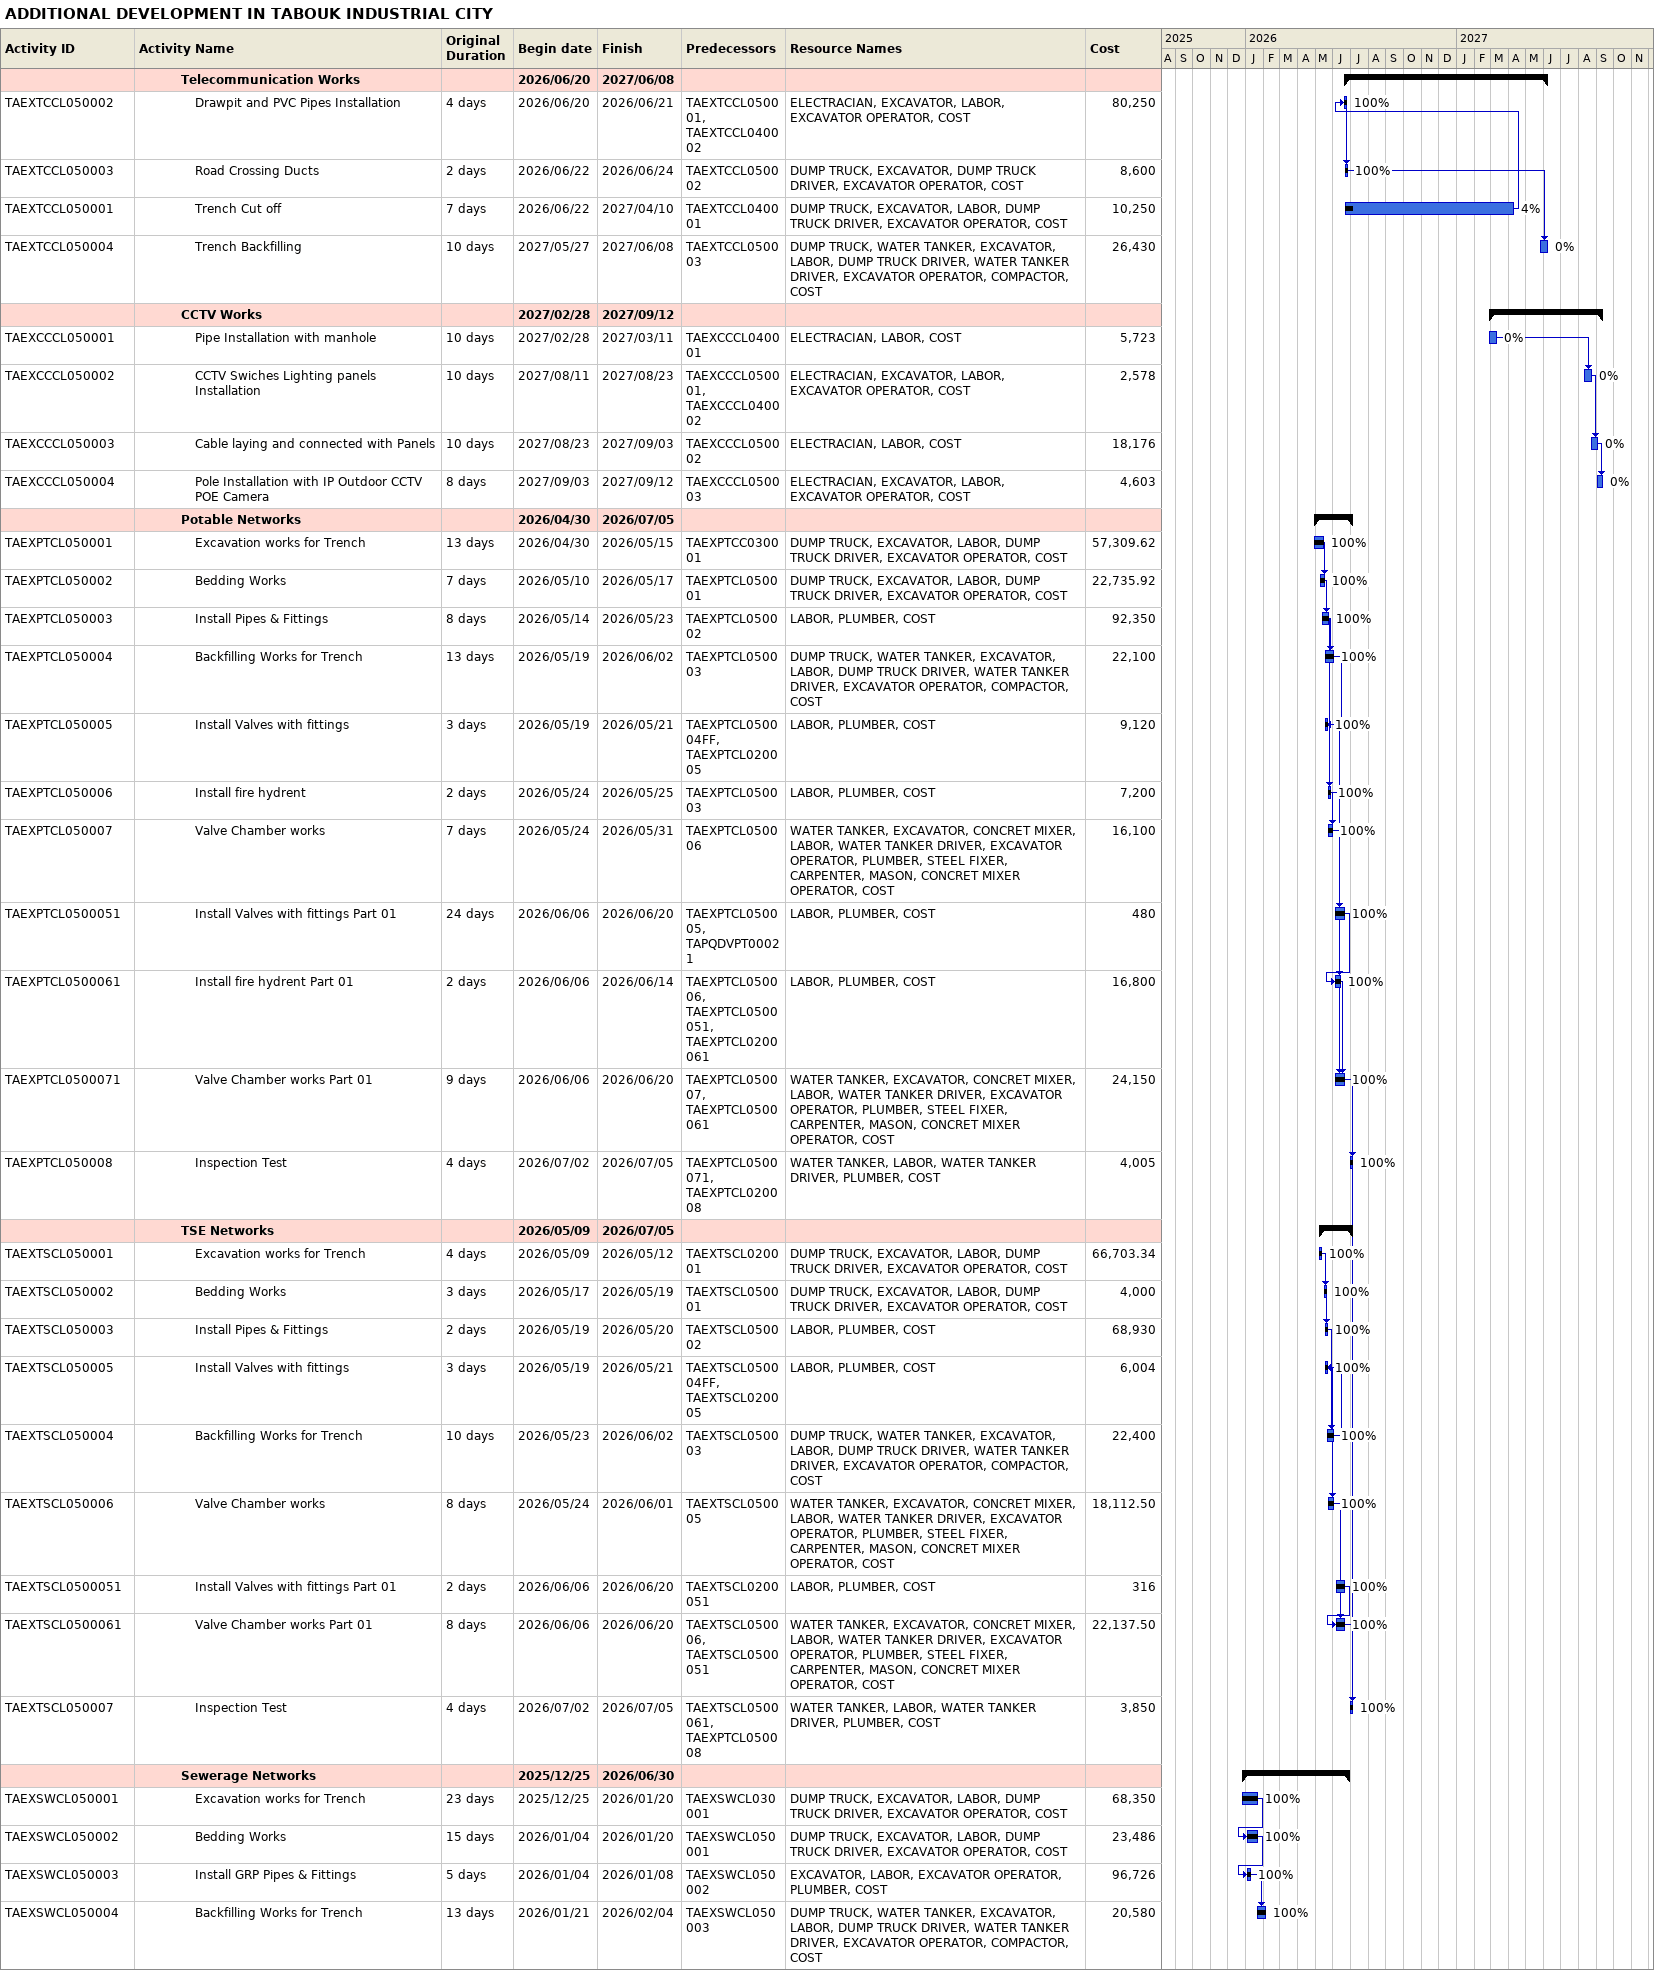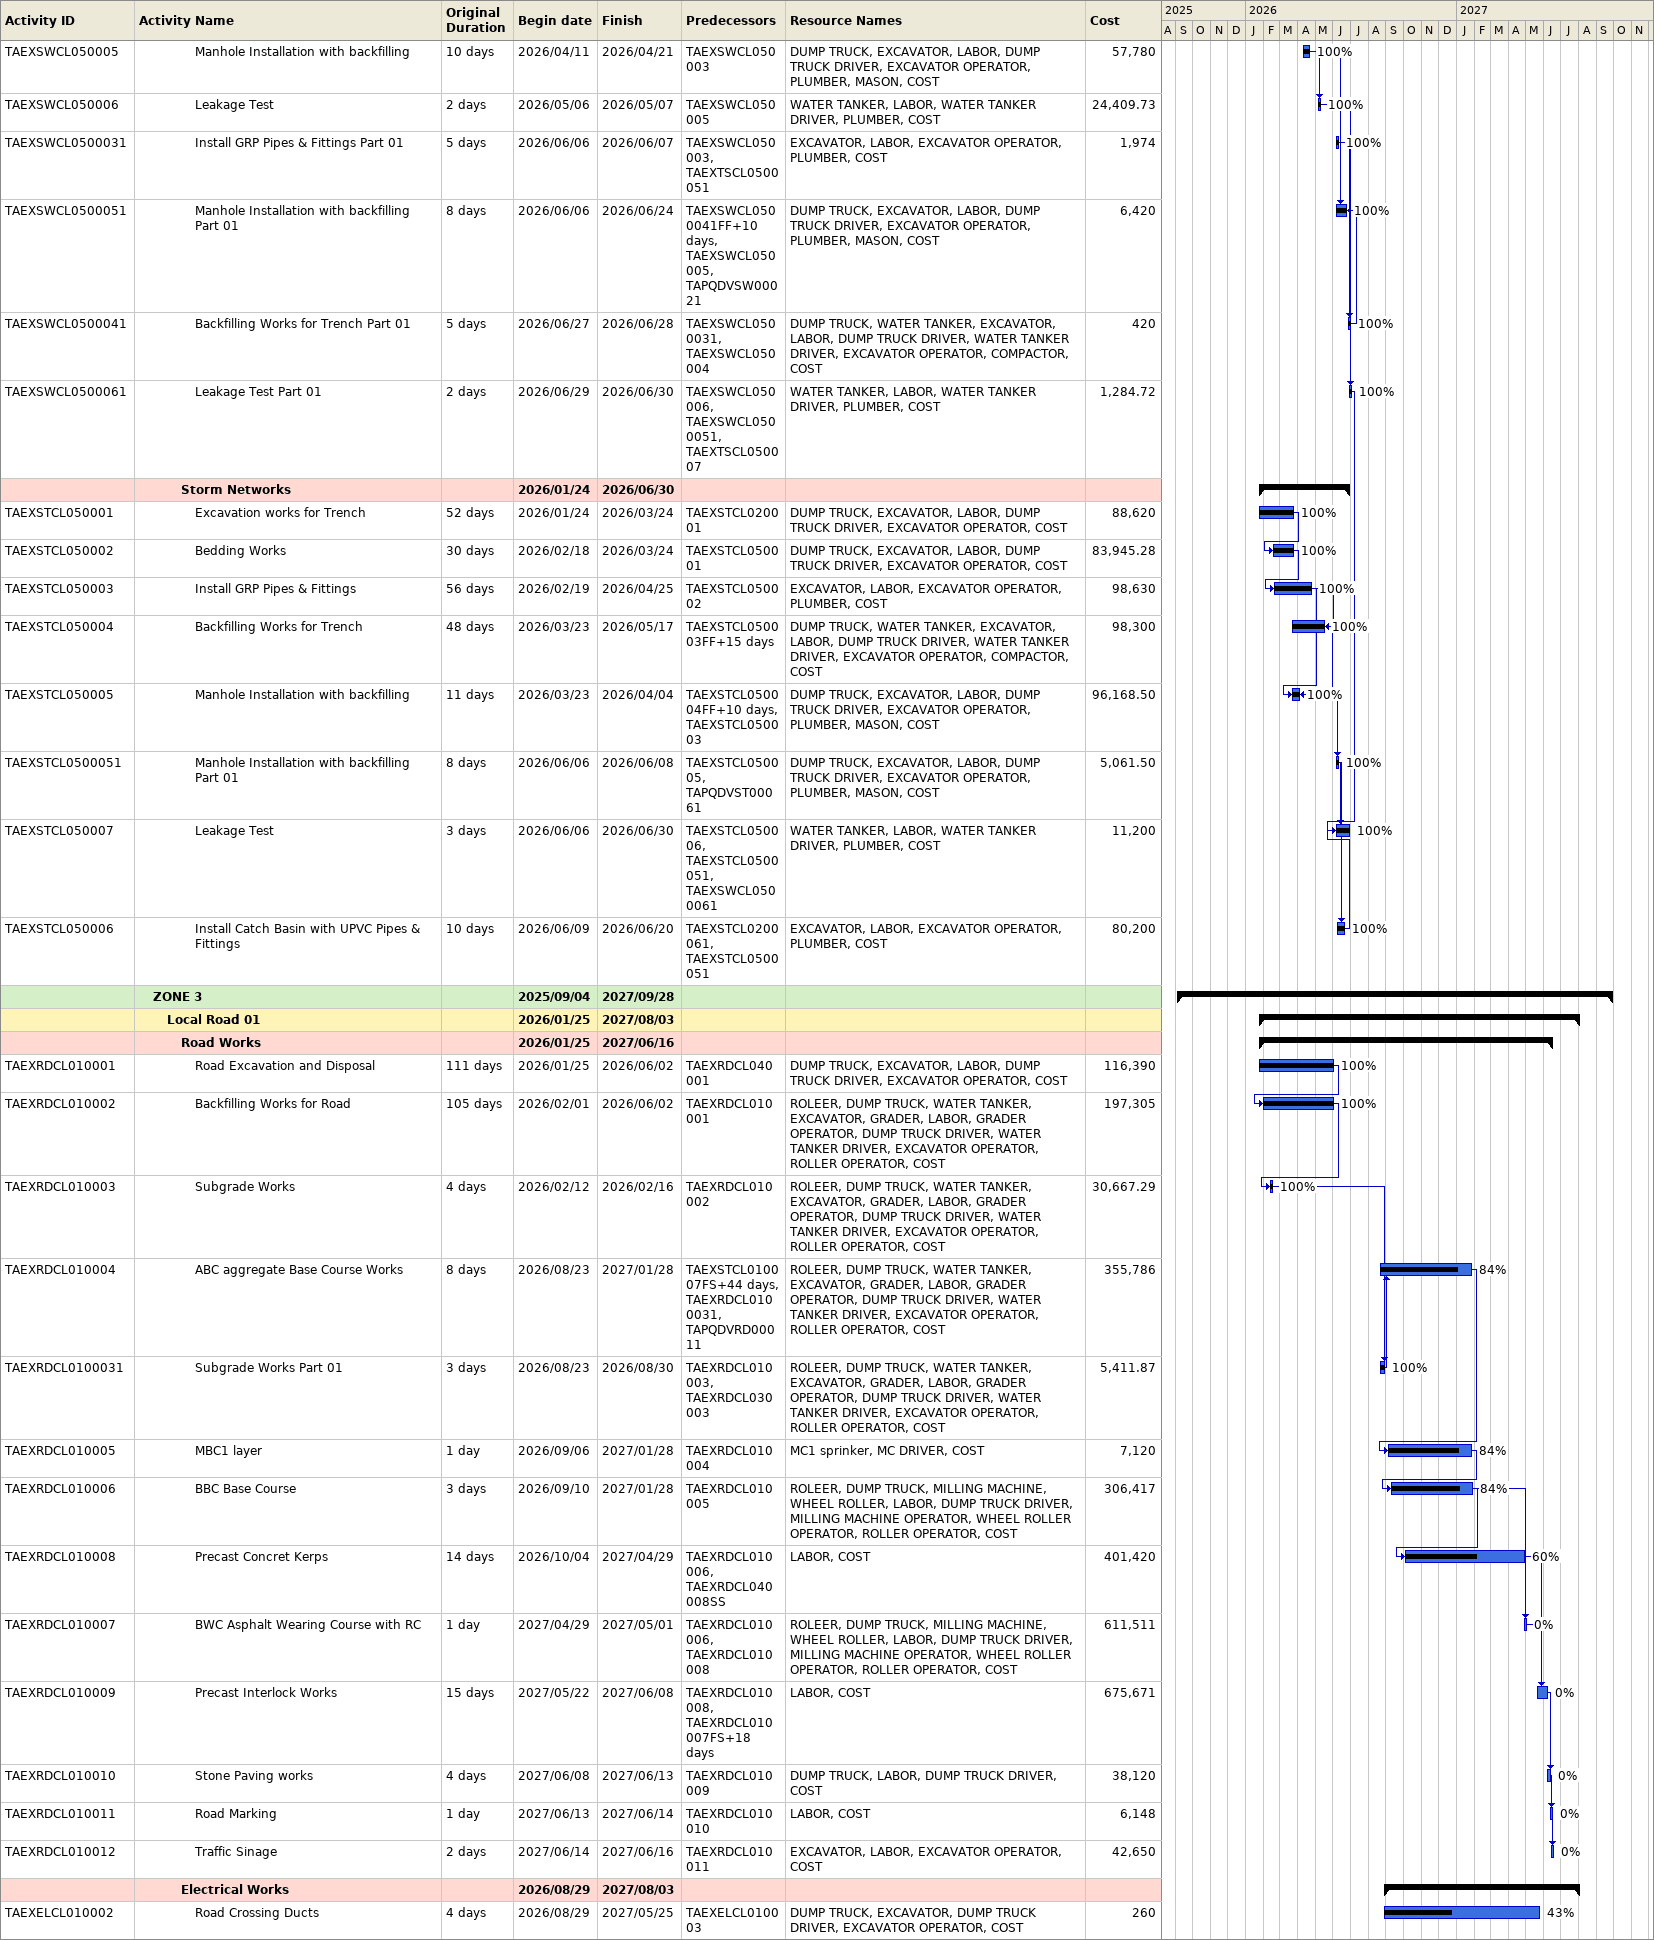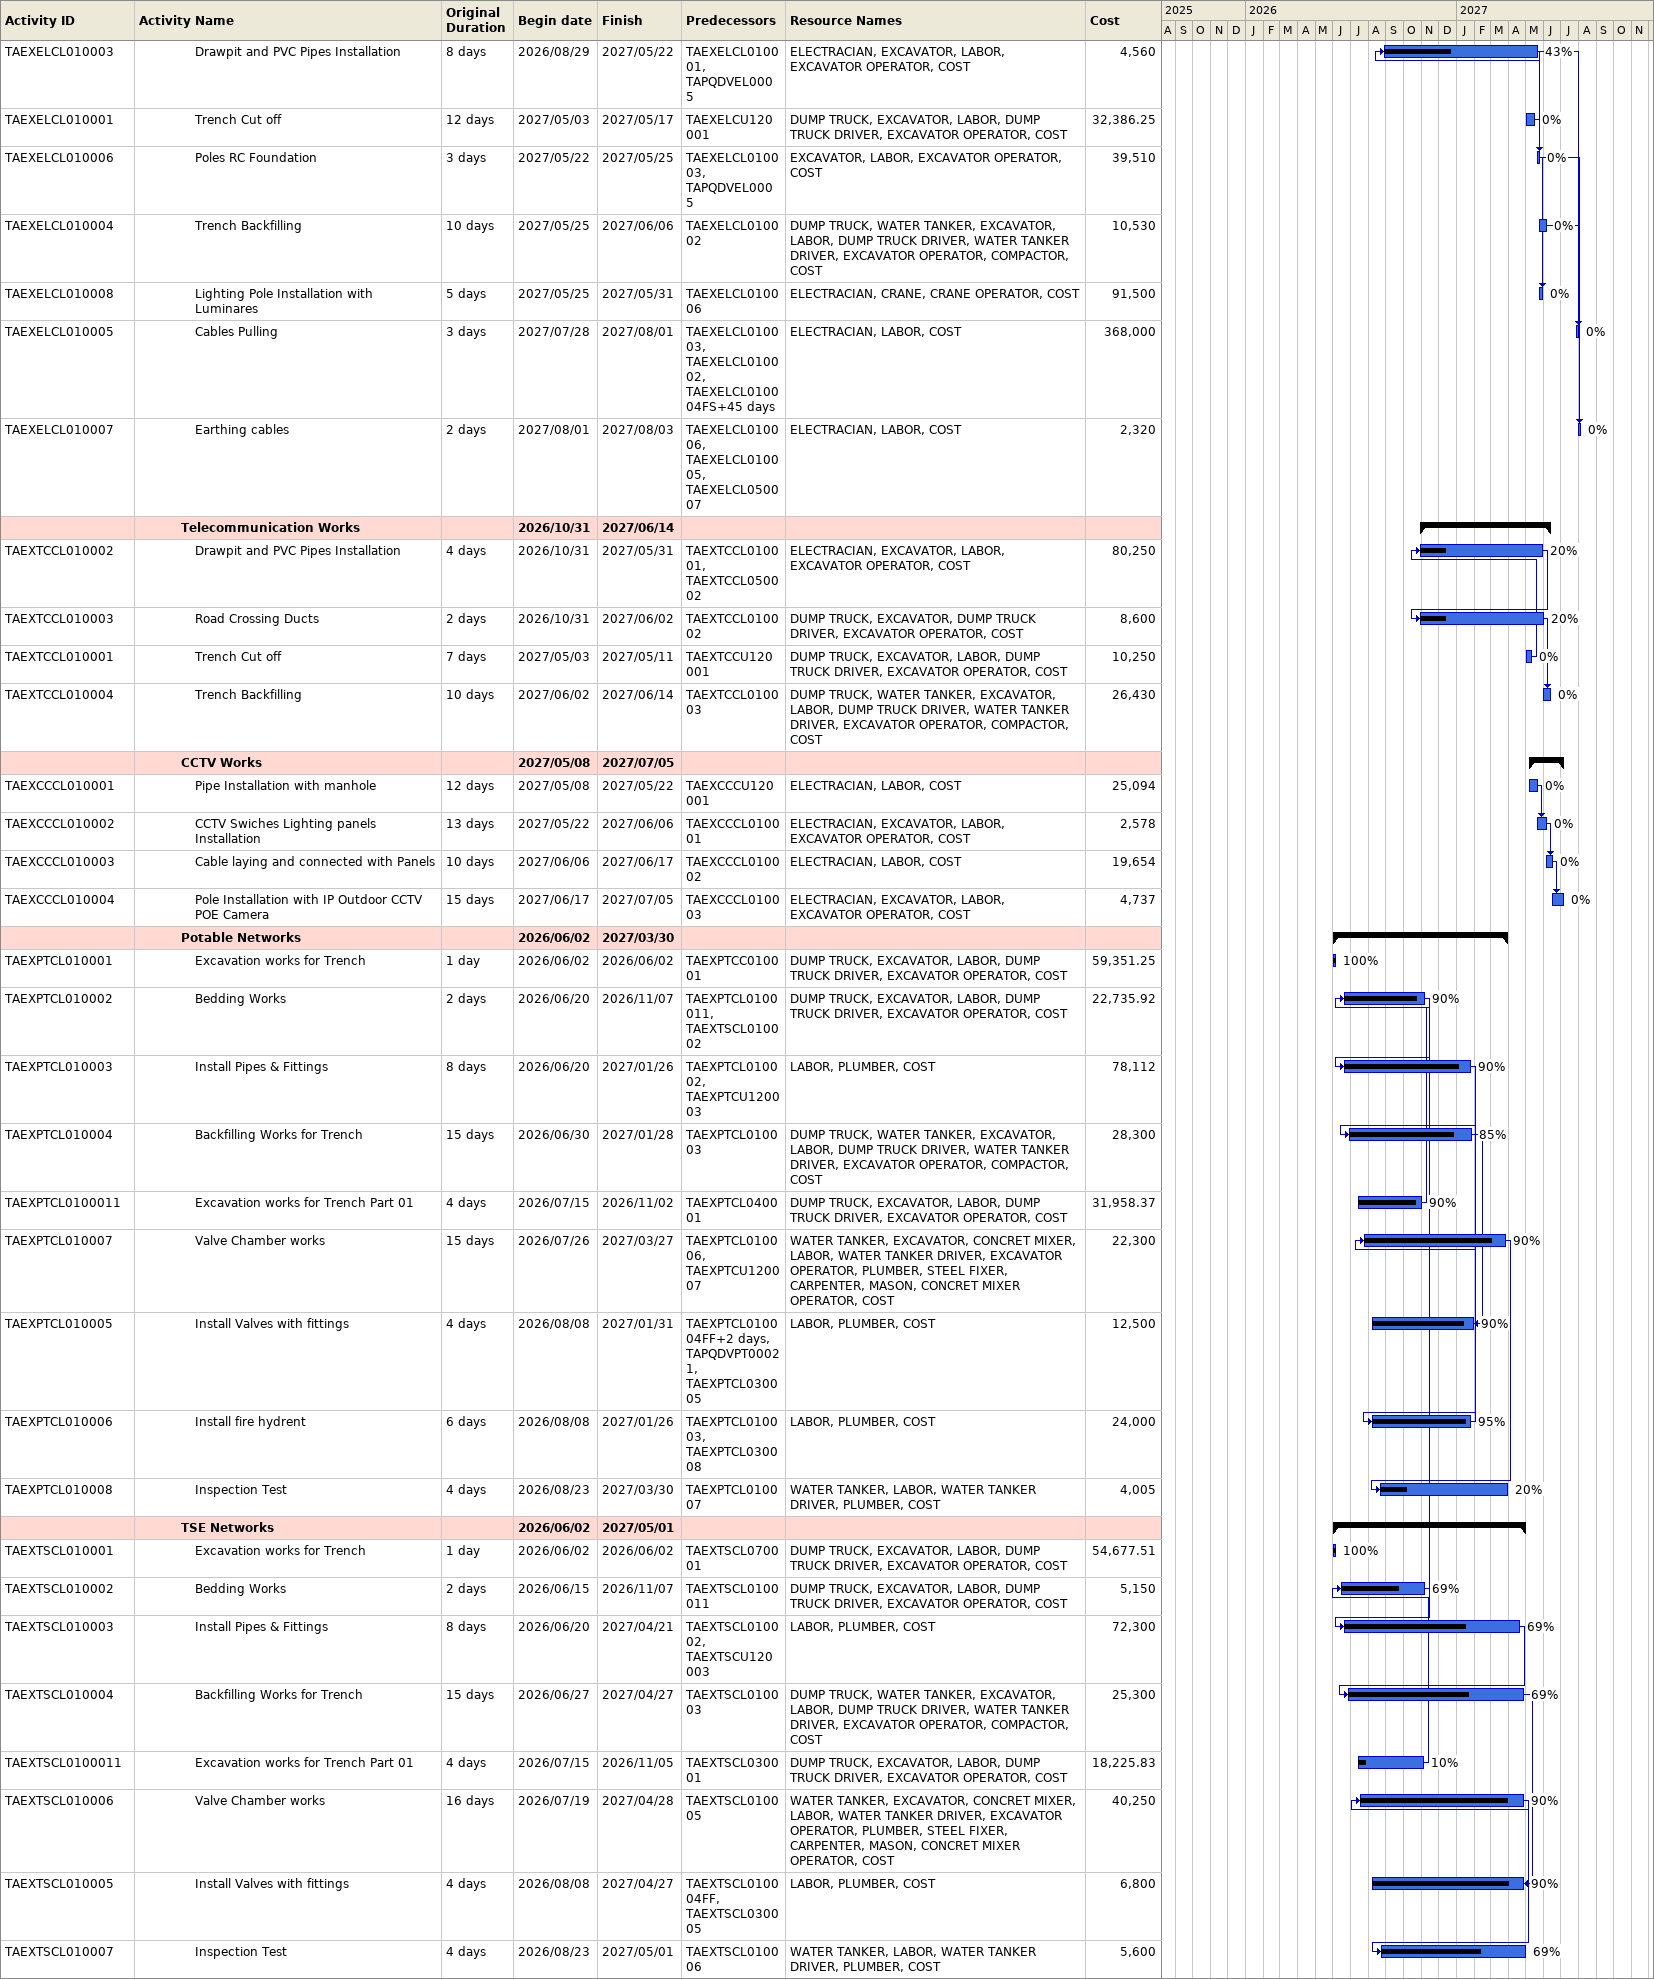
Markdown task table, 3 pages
ADDITIONAL DEVELOPMENT IN TABOUK INDUSTRIAL CITY

| ID | Level | Task | Original duration | Start | Finish | Predecessors | Resources | % complete | Cost |
|---|---|---|---|---|---|---|---|---|---|
|  | 4 | **Telecommunication Works** |  | 2026-06-20 | 2027-06-08 |  |  |  |  |
| TAEXTCCL050002 | 5 | Drawpit and PVC Pipes Installation | 4d | 2026-06-20 | 2026-06-21 | TAEXTCCL050001, TAEXTCCL040002 | ELECTRACIAN, EXCAVATOR, LABOR, EXCAVATOR OPERATOR, COST | 100 | 80250 |
| TAEXTCCL050003 | 5 | Road Crossing Ducts | 2d | 2026-06-22 | 2026-06-24 | TAEXTCCL050002 | DUMP TRUCK, EXCAVATOR, DUMP TRUCK DRIVER, EXCAVATOR OPERATOR, COST | 100 | 8600 |
| TAEXTCCL050001 | 5 | Trench Cut off | 7d | 2026-06-22 | 2027-04-10 | TAEXTCCL040001 | DUMP TRUCK, EXCAVATOR, LABOR, DUMP TRUCK DRIVER, EXCAVATOR OPERATOR, COST | 4 | 10250 |
| TAEXTCCL050004 | 5 | Trench Backfilling | 10d | 2027-05-27 | 2027-06-08 | TAEXTCCL050003 | DUMP TRUCK, WATER TANKER, EXCAVATOR, LABOR, DUMP TRUCK DRIVER, WATER TANKER DRIVER, EXCAVATOR OPERATOR, COMPACTOR, COST | 0 | 26430 |
|  | 4 | **CCTV Works** |  | 2027-02-28 | 2027-09-12 |  |  |  |  |
| TAEXCCCL050001 | 5 | Pipe Installation with manhole | 10d | 2027-02-28 | 2027-03-11 | TAEXCCCL040001 | ELECTRACIAN, LABOR, COST | 0 | 5723 |
| TAEXCCCL050002 | 5 | CCTV Swiches Lighting panels Installation | 10d | 2027-08-11 | 2027-08-23 | TAEXCCCL050001, TAEXCCCL040002 | ELECTRACIAN, EXCAVATOR, LABOR, EXCAVATOR OPERATOR, COST | 0 | 2578 |
| TAEXCCCL050003 | 5 | Cable laying and connected with Panels | 10d | 2027-08-23 | 2027-09-03 | TAEXCCCL050002 | ELECTRACIAN, LABOR, COST | 0 | 18176 |
| TAEXCCCL050004 | 5 | Pole Installation with IP Outdoor CCTV POE Camera | 8d | 2027-09-03 | 2027-09-12 | TAEXCCCL050003 | ELECTRACIAN, EXCAVATOR, LABOR, EXCAVATOR OPERATOR, COST | 0 | 4603 |
|  | 4 | **Potable Networks** |  | 2026-04-30 | 2026-07-05 |  |  |  |  |
| TAEXPTCL050001 | 5 | Excavation works for Trench | 13d | 2026-04-30 | 2026-05-15 | TAEXPTCC030001 | DUMP TRUCK, EXCAVATOR, LABOR, DUMP TRUCK DRIVER, EXCAVATOR OPERATOR, COST | 100 | 57309.62 |
| TAEXPTCL050002 | 5 | Bedding Works | 7d | 2026-05-10 | 2026-05-17 | TAEXPTCL050001 | DUMP TRUCK, EXCAVATOR, LABOR, DUMP TRUCK DRIVER, EXCAVATOR OPERATOR, COST | 100 | 22735.92 |
| TAEXPTCL050003 | 5 | Install Pipes & Fittings | 8d | 2026-05-14 | 2026-05-23 | TAEXPTCL050002 | LABOR, PLUMBER, COST | 100 | 92350 |
| TAEXPTCL050004 | 5 | Backfilling Works for Trench | 13d | 2026-05-19 | 2026-06-02 | TAEXPTCL050003 | DUMP TRUCK, WATER TANKER, EXCAVATOR, LABOR, DUMP TRUCK DRIVER, WATER TANKER DRIVER, EXCAVATOR OPERATOR, COMPACTOR, COST | 100 | 22100 |
| TAEXPTCL050005 | 5 | Install Valves with fittings | 3d | 2026-05-19 | 2026-05-21 | TAEXPTCL050004FF, TAEXPTCL020005 | LABOR, PLUMBER, COST | 100 | 9120 |
| TAEXPTCL050006 | 5 | Install fire hydrent | 2d | 2026-05-24 | 2026-05-25 | TAEXPTCL050003 | LABOR, PLUMBER, COST | 100 | 7200 |
| TAEXPTCL050007 | 5 | Valve Chamber works | 7d | 2026-05-24 | 2026-05-31 | TAEXPTCL050006 | WATER TANKER, EXCAVATOR, CONCRET MIXER, LABOR, WATER TANKER DRIVER, EXCAVATOR OPERATOR, PLUMBER, STEEL FIXER, CARPENTER, MASON, CONCRET MIXER OPERATOR, COST | 100 | 16100 |
| TAEXPTCL0500051 | 5 | Install Valves with fittings Part 01 | 24d | 2026-06-06 | 2026-06-20 | TAEXPTCL050005, TAPQDVPT00021 | LABOR, PLUMBER, COST | 100 | 480 |
| TAEXPTCL0500061 | 5 | Install fire hydrent Part 01 | 2d | 2026-06-06 | 2026-06-14 | TAEXPTCL050006, TAEXPTCL0500051, TAEXPTCL0200061 | LABOR, PLUMBER, COST | 100 | 16800 |
| TAEXPTCL0500071 | 5 | Valve Chamber works Part 01 | 9d | 2026-06-06 | 2026-06-20 | TAEXPTCL050007, TAEXPTCL0500061 | WATER TANKER, EXCAVATOR, CONCRET MIXER, LABOR, WATER TANKER DRIVER, EXCAVATOR OPERATOR, PLUMBER, STEEL FIXER, CARPENTER, MASON, CONCRET MIXER OPERATOR, COST | 100 | 24150 |
| TAEXPTCL050008 | 5 | Inspection Test | 4d | 2026-07-02 | 2026-07-05 | TAEXPTCL0500071, TAEXPTCL020008 | WATER TANKER, LABOR, WATER TANKER DRIVER, PLUMBER, COST | 100 | 4005 |
|  | 4 | **TSE Networks** |  | 2026-05-09 | 2026-07-05 |  |  |  |  |
| TAEXTSCL050001 | 5 | Excavation works for Trench | 4d | 2026-05-09 | 2026-05-12 | TAEXTSCL020001 | DUMP TRUCK, EXCAVATOR, LABOR, DUMP TRUCK DRIVER, EXCAVATOR OPERATOR, COST | 100 | 66703.34 |
| TAEXTSCL050002 | 5 | Bedding Works | 3d | 2026-05-17 | 2026-05-19 | TAEXTSCL050001 | DUMP TRUCK, EXCAVATOR, LABOR, DUMP TRUCK DRIVER, EXCAVATOR OPERATOR, COST | 100 | 4000 |
| TAEXTSCL050003 | 5 | Install Pipes & Fittings | 2d | 2026-05-19 | 2026-05-20 | TAEXTSCL050002 | LABOR, PLUMBER, COST | 100 | 68930 |
| TAEXTSCL050005 | 5 | Install Valves with fittings | 3d | 2026-05-19 | 2026-05-21 | TAEXTSCL050004FF, TAEXTSCL020005 | LABOR, PLUMBER, COST | 100 | 6004 |
| TAEXTSCL050004 | 5 | Backfilling Works for Trench | 10d | 2026-05-23 | 2026-06-02 | TAEXTSCL050003 | DUMP TRUCK, WATER TANKER, EXCAVATOR, LABOR, DUMP TRUCK DRIVER, WATER TANKER DRIVER, EXCAVATOR OPERATOR, COMPACTOR, COST | 100 | 22400 |
| TAEXTSCL050006 | 5 | Valve Chamber works | 8d | 2026-05-24 | 2026-06-01 | TAEXTSCL050005 | WATER TANKER, EXCAVATOR, CONCRET MIXER, LABOR, WATER TANKER DRIVER, EXCAVATOR OPERATOR, PLUMBER, STEEL FIXER, CARPENTER, MASON, CONCRET MIXER OPERATOR, COST | 100 | 18112.50 |
| TAEXTSCL0500051 | 5 | Install Valves with fittings Part 01 | 2d | 2026-06-06 | 2026-06-20 | TAEXTSCL0200051 | LABOR, PLUMBER, COST | 100 | 316 |
| TAEXTSCL0500061 | 5 | Valve Chamber works Part 01 | 8d | 2026-06-06 | 2026-06-20 | TAEXTSCL050006, TAEXTSCL0500051 | WATER TANKER, EXCAVATOR, CONCRET MIXER, LABOR, WATER TANKER DRIVER, EXCAVATOR OPERATOR, PLUMBER, STEEL FIXER, CARPENTER, MASON, CONCRET MIXER OPERATOR, COST | 100 | 22137.50 |
| TAEXTSCL050007 | 5 | Inspection Test | 4d | 2026-07-02 | 2026-07-05 | TAEXTSCL0500061, TAEXPTCL050008 | WATER TANKER, LABOR, WATER TANKER DRIVER, PLUMBER, COST | 100 | 3850 |
|  | 4 | **Sewerage Networks** |  | 2025-12-25 | 2026-06-30 |  |  |  |  |
| TAEXSWCL050001 | 5 | Excavation works for Trench | 23d | 2025-12-25 | 2026-01-20 | TAEXSWCL030001 | DUMP TRUCK, EXCAVATOR, LABOR, DUMP TRUCK DRIVER, EXCAVATOR OPERATOR, COST | 100 | 68350 |
| TAEXSWCL050002 | 5 | Bedding Works | 15d | 2026-01-04 | 2026-01-20 | TAEXSWCL050001 | DUMP TRUCK, EXCAVATOR, LABOR, DUMP TRUCK DRIVER, EXCAVATOR OPERATOR, COST | 100 | 23486 |
| TAEXSWCL050003 | 5 | Install GRP Pipes & Fittings | 5d | 2026-01-04 | 2026-01-08 | TAEXSWCL050002 | EXCAVATOR, LABOR, EXCAVATOR OPERATOR, PLUMBER, COST | 100 | 96726 |
| TAEXSWCL050004 | 5 | Backfilling Works for Trench | 13d | 2026-01-21 | 2026-02-04 | TAEXSWCL050003 | DUMP TRUCK, WATER TANKER, EXCAVATOR, LABOR, DUMP TRUCK DRIVER, WATER TANKER DRIVER, EXCAVATOR OPERATOR, COMPACTOR, COST | 100 | 20580 |
| TAEXSWCL050005 | 5 | Manhole Installation with backfilling | 10d | 2026-04-11 | 2026-04-21 | TAEXSWCL050003 | DUMP TRUCK, EXCAVATOR, LABOR, DUMP TRUCK DRIVER, EXCAVATOR OPERATOR, PLUMBER, MASON, COST | 100 | 57780 |
| TAEXSWCL050006 | 5 | Leakage Test | 2d | 2026-05-06 | 2026-05-07 | TAEXSWCL050005 | WATER TANKER, LABOR, WATER TANKER DRIVER, PLUMBER, COST | 100 | 24409.73 |
| TAEXSWCL0500031 | 5 | Install GRP Pipes & Fittings Part 01 | 5d | 2026-06-06 | 2026-06-07 | TAEXSWCL050003, TAEXTSCL0500051 | EXCAVATOR, LABOR, EXCAVATOR OPERATOR, PLUMBER, COST | 100 | 1974 |
| TAEXSWCL0500051 | 5 | Manhole Installation with backfilling Part 01 | 8d | 2026-06-06 | 2026-06-24 | TAEXSWCL0500041FF+10d, TAEXSWCL050005, TAPQDVSW00021 | DUMP TRUCK, EXCAVATOR, LABOR, DUMP TRUCK DRIVER, EXCAVATOR OPERATOR, PLUMBER, MASON, COST | 100 | 6420 |
| TAEXSWCL0500041 | 5 | Backfilling Works for Trench Part 01 | 5d | 2026-06-27 | 2026-06-28 | TAEXSWCL0500031, TAEXSWCL050004 | DUMP TRUCK, WATER TANKER, EXCAVATOR, LABOR, DUMP TRUCK DRIVER, WATER TANKER DRIVER, EXCAVATOR OPERATOR, COMPACTOR, COST | 100 | 420 |
| TAEXSWCL0500061 | 5 | Leakage Test Part 01 | 2d | 2026-06-29 | 2026-06-30 | TAEXSWCL050006, TAEXSWCL0500051, TAEXTSCL050007 | WATER TANKER, LABOR, WATER TANKER DRIVER, PLUMBER, COST | 100 | 1284.72 |
|  | 4 | **Storm Networks** |  | 2026-01-24 | 2026-06-30 |  |  |  |  |
| TAEXSTCL050001 | 5 | Excavation works for Trench | 52d | 2026-01-24 | 2026-03-24 | TAEXSTCL020001 | DUMP TRUCK, EXCAVATOR, LABOR, DUMP TRUCK DRIVER, EXCAVATOR OPERATOR, COST | 100 | 88620 |
| TAEXSTCL050002 | 5 | Bedding Works | 30d | 2026-02-18 | 2026-03-24 | TAEXSTCL050001 | DUMP TRUCK, EXCAVATOR, LABOR, DUMP TRUCK DRIVER, EXCAVATOR OPERATOR, COST | 100 | 83945.28 |
| TAEXSTCL050003 | 5 | Install GRP Pipes & Fittings | 56d | 2026-02-19 | 2026-04-25 | TAEXSTCL050002 | EXCAVATOR, LABOR, EXCAVATOR OPERATOR, PLUMBER, COST | 100 | 98630 |
| TAEXSTCL050004 | 5 | Backfilling Works for Trench | 48d | 2026-03-23 | 2026-05-17 | TAEXSTCL050003FF+15d | DUMP TRUCK, WATER TANKER, EXCAVATOR, LABOR, DUMP TRUCK DRIVER, WATER TANKER DRIVER, EXCAVATOR OPERATOR, COMPACTOR, COST | 100 | 98300 |
| TAEXSTCL050005 | 5 | Manhole Installation with backfilling | 11d | 2026-03-23 | 2026-04-04 | TAEXSTCL050004FF+10d, TAEXSTCL050003 | DUMP TRUCK, EXCAVATOR, LABOR, DUMP TRUCK DRIVER, EXCAVATOR OPERATOR, PLUMBER, MASON, COST | 100 | 96168.50 |
| TAEXSTCL0500051 | 5 | Manhole Installation with backfilling Part 01 | 8d | 2026-06-06 | 2026-06-08 | TAEXSTCL050005, TAPQDVST00061 | DUMP TRUCK, EXCAVATOR, LABOR, DUMP TRUCK DRIVER, EXCAVATOR OPERATOR, PLUMBER, MASON, COST | 100 | 5061.50 |
| TAEXSTCL050007 | 5 | Leakage Test | 3d | 2026-06-06 | 2026-06-30 | TAEXSTCL050006, TAEXSTCL0500051, TAEXSWCL0500061 | WATER TANKER, LABOR, WATER TANKER DRIVER, PLUMBER, COST | 100 | 11200 |
| TAEXSTCL050006 | 5 | Install Catch Basin with UPVC Pipes & Fittings | 10d | 2026-06-09 | 2026-06-20 | TAEXSTCL0200061, TAEXSTCL0500051 | EXCAVATOR, LABOR, EXCAVATOR OPERATOR, PLUMBER, COST | 100 | 80200 |
|  | 2 | **ZONE 3** |  | 2025-09-04 | 2027-09-28 |  |  |  |  |
|  | 3 | **Local Road 01** |  | 2026-01-25 | 2027-08-03 |  |  |  |  |
|  | 4 | **Road Works** |  | 2026-01-25 | 2027-06-16 |  |  |  |  |
| TAEXRDCL010001 | 5 | Road Excavation and Disposal | 111d | 2026-01-25 | 2026-06-02 | TAEXRDCL040001 | DUMP TRUCK, EXCAVATOR, LABOR, DUMP TRUCK DRIVER, EXCAVATOR OPERATOR, COST | 100 | 116390 |
| TAEXRDCL010002 | 5 | Backfilling Works for Road | 105d | 2026-02-01 | 2026-06-02 | TAEXRDCL010001 | ROLEER, DUMP TRUCK, WATER TANKER, EXCAVATOR, GRADER, LABOR, GRADER OPERATOR, DUMP TRUCK DRIVER, WATER TANKER DRIVER, EXCAVATOR OPERATOR, ROLLER OPERATOR, COST | 100 | 197305 |
| TAEXRDCL010003 | 5 | Subgrade Works | 4d | 2026-02-12 | 2026-02-16 | TAEXRDCL010002 | ROLEER, DUMP TRUCK, WATER TANKER, EXCAVATOR, GRADER, LABOR, GRADER OPERATOR, DUMP TRUCK DRIVER, WATER TANKER DRIVER, EXCAVATOR OPERATOR, ROLLER OPERATOR, COST | 100 | 30667.29 |
| TAEXRDCL010004 | 5 | ABC aggregate Base Course Works | 8d | 2026-08-23 | 2027-01-28 | TAEXSTCL010007FS+44d, TAEXRDCL0100031, TAPQDVRD00011 | ROLEER, DUMP TRUCK, WATER TANKER, EXCAVATOR, GRADER, LABOR, GRADER OPERATOR, DUMP TRUCK DRIVER, WATER TANKER DRIVER, EXCAVATOR OPERATOR, ROLLER OPERATOR, COST | 84 | 355786 |
| TAEXRDCL0100031 | 5 | Subgrade Works Part 01 | 3d | 2026-08-23 | 2026-08-30 | TAEXRDCL010003, TAEXRDCL030003 | ROLEER, DUMP TRUCK, WATER TANKER, EXCAVATOR, GRADER, LABOR, GRADER OPERATOR, DUMP TRUCK DRIVER, WATER TANKER DRIVER, EXCAVATOR OPERATOR, ROLLER OPERATOR, COST | 100 | 5411.87 |
| TAEXRDCL010005 | 5 | MBC1 layer | 1d | 2026-09-06 | 2027-01-28 | TAEXRDCL010004 | MC1 sprinker, MC DRIVER, COST | 84 | 7120 |
| TAEXRDCL010006 | 5 | BBC Base Course | 3d | 2026-09-10 | 2027-01-28 | TAEXRDCL010005 | ROLEER, DUMP TRUCK, MILLING MACHINE, WHEEL ROLLER, LABOR, DUMP TRUCK DRIVER, MILLING MACHINE OPERATOR, WHEEL ROLLER OPERATOR, ROLLER OPERATOR, COST | 84 | 306417 |
| TAEXRDCL010008 | 5 | Precast Concret Kerps | 14d | 2026-10-04 | 2027-04-29 | TAEXRDCL010006, TAEXRDCL040008SS | LABOR, COST | 60 | 401420 |
| TAEXRDCL010007 | 5 | BWC Asphalt Wearing Course with RC | 1d | 2027-04-29 | 2027-05-01 | TAEXRDCL010006, TAEXRDCL010008 | ROLEER, DUMP TRUCK, MILLING MACHINE, WHEEL ROLLER, LABOR, DUMP TRUCK DRIVER, MILLING MACHINE OPERATOR, WHEEL ROLLER OPERATOR, ROLLER OPERATOR, COST | 0 | 611511 |
| TAEXRDCL010009 | 5 | Precast Interlock Works | 15d | 2027-05-22 | 2027-06-08 | TAEXRDCL010008, TAEXRDCL010007FS+18d | LABOR, COST | 0 | 675671 |
| TAEXRDCL010010 | 5 | Stone Paving works | 4d | 2027-06-08 | 2027-06-13 | TAEXRDCL010009 | DUMP TRUCK, LABOR, DUMP TRUCK DRIVER, COST | 0 | 38120 |
| TAEXRDCL010011 | 5 | Road Marking | 1d | 2027-06-13 | 2027-06-14 | TAEXRDCL010010 | LABOR, COST | 0 | 6148 |
| TAEXRDCL010012 | 5 | Traffic Sinage | 2d | 2027-06-14 | 2027-06-16 | TAEXRDCL010011 | EXCAVATOR, LABOR, EXCAVATOR OPERATOR, COST | 0 | 42650 |
|  | 4 | **Electrical Works** |  | 2026-08-29 | 2027-08-03 |  |  |  |  |
| TAEXELCL010002 | 5 | Road Crossing Ducts | 4d | 2026-08-29 | 2027-05-25 | TAEXELCL010003 | DUMP TRUCK, EXCAVATOR, DUMP TRUCK DRIVER, EXCAVATOR OPERATOR, COST | 43 | 260 |
| TAEXELCL010003 | 5 | Drawpit and PVC Pipes Installation | 8d | 2026-08-29 | 2027-05-22 | TAEXELCL010001, TAPQDVEL0005 | ELECTRACIAN, EXCAVATOR, LABOR, EXCAVATOR OPERATOR, COST | 43 | 4560 |
| TAEXELCL010001 | 5 | Trench Cut off | 12d | 2027-05-03 | 2027-05-17 | TAEXELCU120001 | DUMP TRUCK, EXCAVATOR, LABOR, DUMP TRUCK DRIVER, EXCAVATOR OPERATOR, COST | 0 | 32386.25 |
| TAEXELCL010006 | 5 | Poles RC Foundation | 3d | 2027-05-22 | 2027-05-25 | TAEXELCL010003, TAPQDVEL0005 | EXCAVATOR, LABOR, EXCAVATOR OPERATOR, COST | 0 | 39510 |
| TAEXELCL010004 | 5 | Trench Backfilling | 10d | 2027-05-25 | 2027-06-06 | TAEXELCL010002 | DUMP TRUCK, WATER TANKER, EXCAVATOR, LABOR, DUMP TRUCK DRIVER, WATER TANKER DRIVER, EXCAVATOR OPERATOR, COMPACTOR, COST | 0 | 10530 |
| TAEXELCL010008 | 5 | Lighting Pole Installation with Luminares | 5d | 2027-05-25 | 2027-05-31 | TAEXELCL010006 | ELECTRACIAN, CRANE, CRANE OPERATOR, COST | 0 | 91500 |
| TAEXELCL010005 | 5 | Cables Pulling | 3d | 2027-07-28 | 2027-08-01 | TAEXELCL010003, TAEXELCL010002, TAEXELCL010004FS+45d | ELECTRACIAN, LABOR, COST | 0 | 368000 |
| TAEXELCL010007 | 5 | Earthing cables | 2d | 2027-08-01 | 2027-08-03 | TAEXELCL010006, TAEXELCL010005, TAEXELCL050007 | ELECTRACIAN, LABOR, COST | 0 | 2320 |
|  | 4 | **Telecommunication Works** |  | 2026-10-31 | 2027-06-14 |  |  |  |  |
| TAEXTCCL010002 | 5 | Drawpit and PVC Pipes Installation | 4d | 2026-10-31 | 2027-05-31 | TAEXTCCL010001, TAEXTCCL050002 | ELECTRACIAN, EXCAVATOR, LABOR, EXCAVATOR OPERATOR, COST | 20 | 80250 |
| TAEXTCCL010003 | 5 | Road Crossing Ducts | 2d | 2026-10-31 | 2027-06-02 | TAEXTCCL010002 | DUMP TRUCK, EXCAVATOR, DUMP TRUCK DRIVER, EXCAVATOR OPERATOR, COST | 20 | 8600 |
| TAEXTCCL010001 | 5 | Trench Cut off | 7d | 2027-05-03 | 2027-05-11 | TAEXTCCU120001 | DUMP TRUCK, EXCAVATOR, LABOR, DUMP TRUCK DRIVER, EXCAVATOR OPERATOR, COST | 0 | 10250 |
| TAEXTCCL010004 | 5 | Trench Backfilling | 10d | 2027-06-02 | 2027-06-14 | TAEXTCCL010003 | DUMP TRUCK, WATER TANKER, EXCAVATOR, LABOR, DUMP TRUCK DRIVER, WATER TANKER DRIVER, EXCAVATOR OPERATOR, COMPACTOR, COST | 0 | 26430 |
|  | 4 | **CCTV Works** |  | 2027-05-08 | 2027-07-05 |  |  |  |  |
| TAEXCCCL010001 | 5 | Pipe Installation with manhole | 12d | 2027-05-08 | 2027-05-22 | TAEXCCCU120001 | ELECTRACIAN, LABOR, COST | 0 | 25094 |
| TAEXCCCL010002 | 5 | CCTV Swiches Lighting panels Installation | 13d | 2027-05-22 | 2027-06-06 | TAEXCCCL010001 | ELECTRACIAN, EXCAVATOR, LABOR, EXCAVATOR OPERATOR, COST | 0 | 2578 |
| TAEXCCCL010003 | 5 | Cable laying and connected with Panels | 10d | 2027-06-06 | 2027-06-17 | TAEXCCCL010002 | ELECTRACIAN, LABOR, COST | 0 | 19654 |
| TAEXCCCL010004 | 5 | Pole Installation with IP Outdoor CCTV POE Camera | 15d | 2027-06-17 | 2027-07-05 | TAEXCCCL010003 | ELECTRACIAN, EXCAVATOR, LABOR, EXCAVATOR OPERATOR, COST | 0 | 4737 |
|  | 4 | **Potable Networks** |  | 2026-06-02 | 2027-03-30 |  |  |  |  |
| TAEXPTCL010001 | 5 | Excavation works for Trench | 1d | 2026-06-02 | 2026-06-02 | TAEXPTCC010001 | DUMP TRUCK, EXCAVATOR, LABOR, DUMP TRUCK DRIVER, EXCAVATOR OPERATOR, COST | 100 | 59351.25 |
| TAEXPTCL010002 | 5 | Bedding Works | 2d | 2026-06-20 | 2026-11-07 | TAEXPTCL0100011, TAEXTSCL010002 | DUMP TRUCK, EXCAVATOR, LABOR, DUMP TRUCK DRIVER, EXCAVATOR OPERATOR, COST | 90 | 22735.92 |
| TAEXPTCL010003 | 5 | Install Pipes & Fittings | 8d | 2026-06-20 | 2027-01-26 | TAEXPTCL010002, TAEXPTCU120003 | LABOR, PLUMBER, COST | 90 | 78112 |
| TAEXPTCL010004 | 5 | Backfilling Works for Trench | 15d | 2026-06-30 | 2027-01-28 | TAEXPTCL010003 | DUMP TRUCK, WATER TANKER, EXCAVATOR, LABOR, DUMP TRUCK DRIVER, WATER TANKER DRIVER, EXCAVATOR OPERATOR, COMPACTOR, COST | 85 | 28300 |
| TAEXPTCL0100011 | 5 | Excavation works for Trench Part 01 | 4d | 2026-07-15 | 2026-11-02 | TAEXPTCL040001 | DUMP TRUCK, EXCAVATOR, LABOR, DUMP TRUCK DRIVER, EXCAVATOR OPERATOR, COST | 90 | 31958.37 |
| TAEXPTCL010007 | 5 | Valve Chamber works | 15d | 2026-07-26 | 2027-03-27 | TAEXPTCL010006, TAEXPTCU120007 | WATER TANKER, EXCAVATOR, CONCRET MIXER, LABOR, WATER TANKER DRIVER, EXCAVATOR OPERATOR, PLUMBER, STEEL FIXER, CARPENTER, MASON, CONCRET MIXER OPERATOR, COST | 90 | 22300 |
| TAEXPTCL010005 | 5 | Install Valves with fittings | 4d | 2026-08-08 | 2027-01-31 | TAEXPTCL010004FF+2d, TAPQDVPT00021, TAEXPTCL030005 | LABOR, PLUMBER, COST | 90 | 12500 |
| TAEXPTCL010006 | 5 | Install fire hydrent | 6d | 2026-08-08 | 2027-01-26 | TAEXPTCL010003, TAEXPTCL030008 | LABOR, PLUMBER, COST | 95 | 24000 |
| TAEXPTCL010008 | 5 | Inspection Test | 4d | 2026-08-23 | 2027-03-30 | TAEXPTCL010007 | WATER TANKER, LABOR, WATER TANKER DRIVER, PLUMBER, COST | 20 | 4005 |
|  | 4 | **TSE Networks** |  | 2026-06-02 | 2027-05-01 |  |  |  |  |
| TAEXTSCL010001 | 5 | Excavation works for Trench | 1d | 2026-06-02 | 2026-06-02 | TAEXTSCL070001 | DUMP TRUCK, EXCAVATOR, LABOR, DUMP TRUCK DRIVER, EXCAVATOR OPERATOR, COST | 100 | 54677.51 |
| TAEXTSCL010002 | 5 | Bedding Works | 2d | 2026-06-15 | 2026-11-07 | TAEXTSCL0100011 | DUMP TRUCK, EXCAVATOR, LABOR, DUMP TRUCK DRIVER, EXCAVATOR OPERATOR, COST | 69 | 5150 |
| TAEXTSCL010003 | 5 | Install Pipes & Fittings | 8d | 2026-06-20 | 2027-04-21 | TAEXTSCL010002, TAEXTSCU120003 | LABOR, PLUMBER, COST | 69 | 72300 |
| TAEXTSCL010004 | 5 | Backfilling Works for Trench | 15d | 2026-06-27 | 2027-04-27 | TAEXTSCL010003 | DUMP TRUCK, WATER TANKER, EXCAVATOR, LABOR, DUMP TRUCK DRIVER, WATER TANKER DRIVER, EXCAVATOR OPERATOR, COMPACTOR, COST | 69 | 25300 |
| TAEXTSCL0100011 | 5 | Excavation works for Trench Part 01 | 4d | 2026-07-15 | 2026-11-05 | TAEXTSCL030001 | DUMP TRUCK, EXCAVATOR, LABOR, DUMP TRUCK DRIVER, EXCAVATOR OPERATOR, COST | 10 | 18225.83 |
| TAEXTSCL010006 | 5 | Valve Chamber works | 16d | 2026-07-19 | 2027-04-28 | TAEXTSCL010005 | WATER TANKER, EXCAVATOR, CONCRET MIXER, LABOR, WATER TANKER DRIVER, EXCAVATOR OPERATOR, PLUMBER, STEEL FIXER, CARPENTER, MASON, CONCRET MIXER OPERATOR, COST | 90 | 40250 |
| TAEXTSCL010005 | 5 | Install Valves with fittings | 4d | 2026-08-08 | 2027-04-27 | TAEXTSCL010004FF, TAEXTSCL030005 | LABOR, PLUMBER, COST | 90 | 6800 |
| TAEXTSCL010007 | 5 | Inspection Test | 4d | 2026-08-23 | 2027-05-01 | TAEXTSCL010006 | WATER TANKER, LABOR, WATER TANKER DRIVER, PLUMBER, COST | 69 | 5600 |
